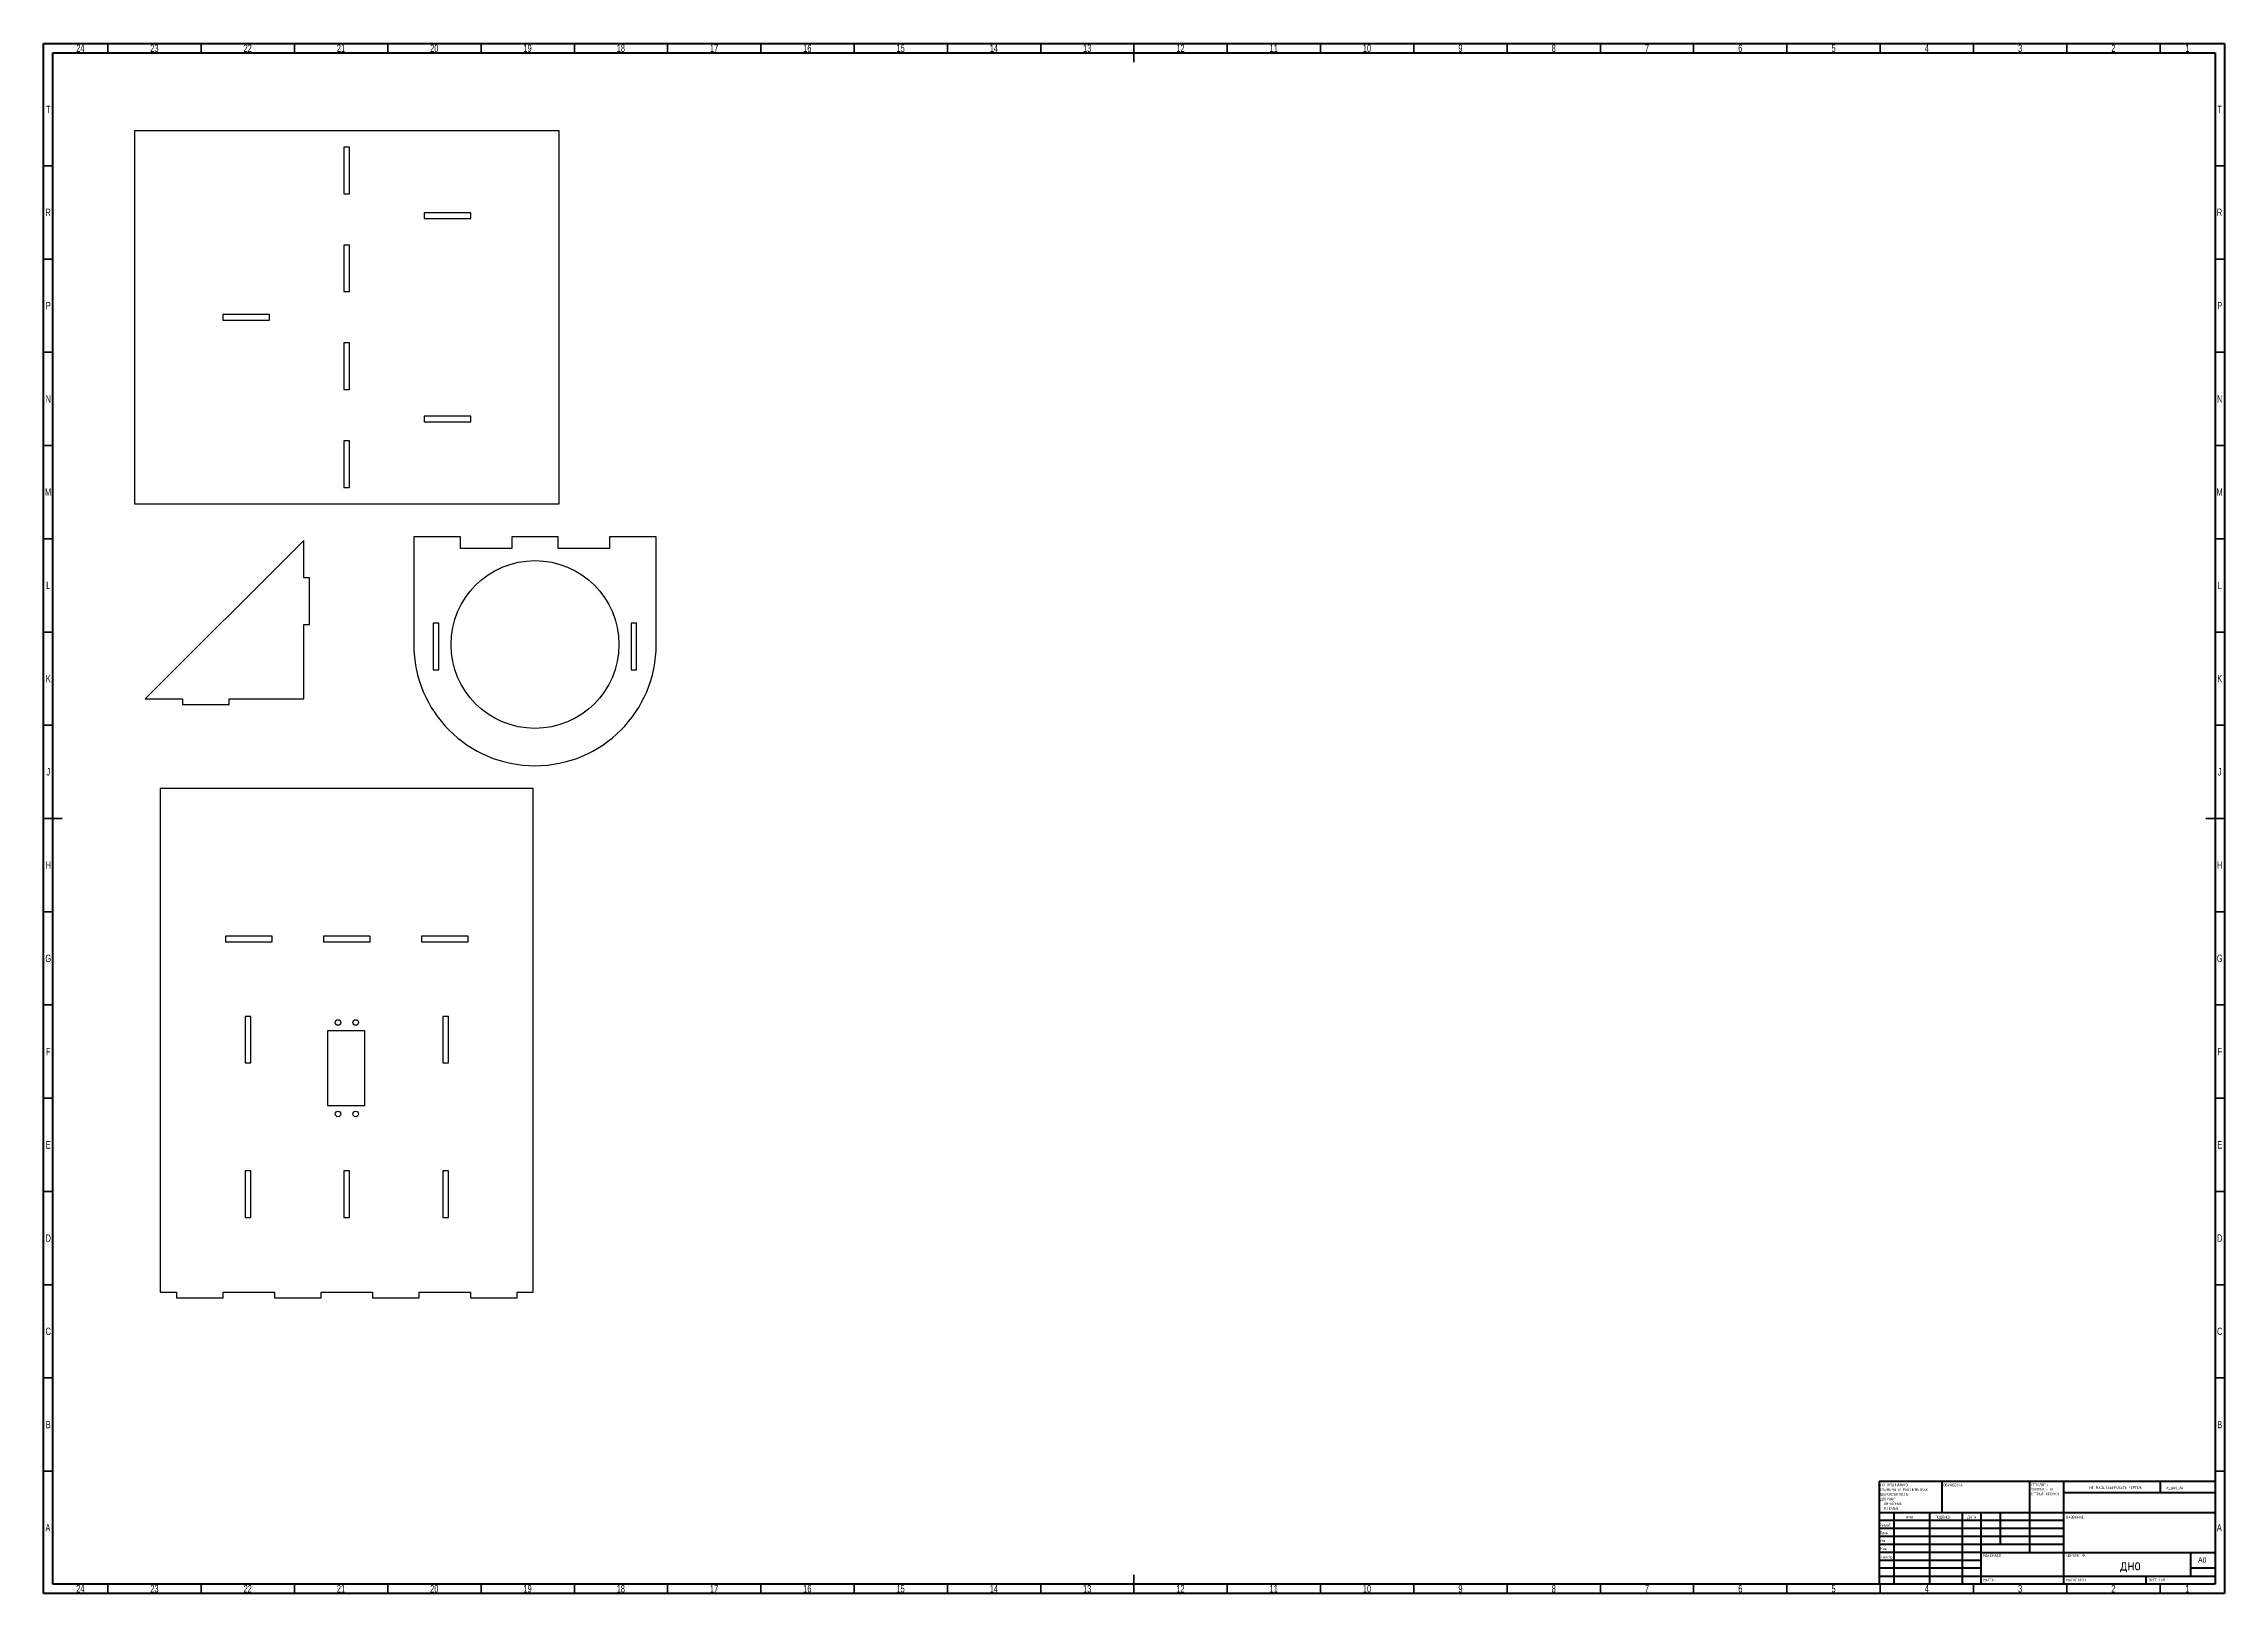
# Model space of a CAD drawing. Header units: millimetres. Extents: x 15 to 1184, y 5 to 836.
import ezdxf

# ---------------------------------------------------------------- set-up
doc = ezdxf.new("R2010")
doc.units = ezdxf.units.MM
doc.styles.add('SLDTEXTSTYLE0', font='TXT', dxfattribs={"width": 0.75})
doc.styles.add('SLDTEXTSTYLE1', font='TXT', dxfattribs={"width": 0.75, "bigfont": 'bigfont'})
doc.styles.add('SLDTEXTSTYLE2', font='TXT', dxfattribs={"width": 0.681818, "bigfont": 'bigfont'})

msp = doc.modelspace()

# ---------------------------------------------------------------- linework, layer by layer
at = {"color": 7, "linetype": 'Continuous', "lineweight": 70}
for p, q in [((15, 5), (15, 836)), ((15, 836), (1184, 836)), ((20, 10), (20, 831)), ((20, 831), (1179, 831)), ((1179, 831), (1179, 10)), ((1184, 836), (1184, 5)), ((1184, 5), (15, 5)), ((1179, 10), (20, 10))]:
    msp.add_line(p, q, dxfattribs=at)
at = {"color": 7, "linetype": 'Continuous', "lineweight": 35}
for p, q in [((49.5, 831), (49.5, 836)), ((99.5, 831), (99.5, 836)), ((149.5, 831), (149.5, 836)), ((199.5, 831), (199.5, 836)), ((249.5, 831), (249.5, 836)), ((299.5, 831), (299.5, 836)), ((349.5, 831), (349.5, 836)), ((399.5, 831), (399.5, 836)), ((449.5, 831), (449.5, 836)), ((499.5, 831), (499.5, 836)), ((549.5, 831), (549.5, 836)), ((599.5, 836), (599.5, 826)), ((599.5, 831), (599.5, 836)), ((649.5, 831), (649.5, 836)), ((699.5, 831), (699.5, 836)), ((749.5, 831), (749.5, 836)), ((799.5, 831), (799.5, 836)), ((849.5, 831), (849.5, 836)), ((899.5, 831), (899.5, 836)), ((949.5, 831), (949.5, 836)), ((999.5, 831), (999.5, 836)), ((1049.5, 831), (1049.5, 836)), ((1099.5, 831), (1099.5, 836)), ((1149.5, 831), (1149.5, 836)), ((20, 770.5), (15, 770.5)), ((1179, 770.5), (1184, 770.5)), ((20, 720.5), (15, 720.5)), ((1179, 720.5), (1184, 720.5)), ((20, 670.5), (15, 670.5)), ((1179, 670.5), (1184, 670.5)), ((20, 620.5), (15, 620.5)), ((1179, 620.5), (1184, 620.5)), ((20, 570.5), (15, 570.5)), ((1179, 570.5), (1184, 570.5)), ((20, 520.5), (15, 520.5)), ((1179, 520.5), (1184, 520.5)), ((20, 470.5), (15, 470.5)), ((1179, 470.5), (1184, 470.5)), ((15, 420.5), (25, 420.5)), ((20, 420.5), (15, 420.5)), ((1184, 420.5), (1174, 420.5)), ((1179, 420.5), (1184, 420.5)), ((20, 370.5), (15, 370.5)), ((1179, 370.5), (1184, 370.5)), ((20, 320.5), (15, 320.5)), ((1179, 320.5), (1184, 320.5)), ((20, 270.5), (15, 270.5)), ((1179, 270.5), (1184, 270.5)), ((20, 220.5), (15, 220.5)), ((1179, 220.5), (1184, 220.5)), ((20, 170.5), (15, 170.5)), ((1179, 170.5), (1184, 170.5)), ((20, 120.5), (15, 120.5)), ((1179, 120.5), (1184, 120.5)), ((20, 70.5), (15, 70.5)), ((1179, 70.5), (1184, 70.5)), ((599.5, 5), (599.5, 15)), ((49.5, 10), (49.5, 5)), ((99.5, 10), (99.5, 5)), ((149.5, 10), (149.5, 5)), ((199.5, 10), (199.5, 5)), ((249.5, 10), (249.5, 5)), ((299.5, 10), (299.5, 5)), ((349.5, 10), (349.5, 5)), ((399.5, 10), (399.5, 5)), ((449.5, 10), (449.5, 5)), ((499.5, 10), (499.5, 5)), ((549.5, 10), (549.5, 5)), ((599.5, 10), (599.5, 5)), ((649.5, 10), (649.5, 5)), ((699.5, 10), (699.5, 5)), ((749.5, 10), (749.5, 5)), ((799.5, 10), (799.5, 5)), ((849.5, 10), (849.5, 5)), ((899.5, 10), (899.5, 5)), ((949.5, 10), (949.5, 5)), ((999.5, 10), (999.5, 5)), ((1049.5, 10), (1049.5, 5)), ((1099.5, 10), (1099.5, 5)), ((1149.5, 10), (1149.5, 5))]:
    msp.add_line(p, q, dxfattribs=at)
at = {"color": 7, "linetype": 'Continuous', "lineweight": 25}
for p, q in [((63.7, 789.2), (63.7, 589.2)), ((291.4, 789.2), (63.7, 789.2)), ((291.4, 589.2), (291.4, 789.2)), ((179, 780.5), (176, 780.5)), ((176, 780.5), (176, 755.5)), ((179, 755.5), (179, 780.5)), ((176, 755.5), (179, 755.5)), ((244, 745.2), (219, 745.2)), ((219, 745.2), (219, 742.2)), ((219, 742.2), (244, 742.2)), ((244, 742.2), (244, 745.2)), ((179, 728), (176, 728)), ((176, 728), (176, 703)), ((179, 703), (179, 728)), ((176, 703), (179, 703)), ((136, 690.7), (111, 690.7)), ((111, 690.7), (111, 687.7)), ((136, 687.7), (136, 690.7)), ((111, 687.7), (136, 687.7)), ((179, 675.5), (176, 675.5)), ((176, 675.5), (176, 650.5)), ((179, 650.5), (179, 675.5)), ((176, 650.5), (179, 650.5)), ((244, 636.2), (219, 636.2)), ((219, 636.2), (219, 633.2)), ((219, 633.2), (244, 633.2)), ((244, 633.2), (244, 636.2)), ((179, 623), (176, 623)), ((176, 623), (176, 598)), ((179, 598), (179, 623)), ((176, 598), (179, 598)), ((63.7, 589.2), (291.4, 589.2)), ((154.5, 569.6), (69.5, 484.6)), ((154.5, 549.6), (154.5, 569.6)), ((213.4, 571.5), (213.4, 513.8)), ((238.4, 571.5), (213.4, 571.5)), ((238.4, 565.3), (238.4, 571.5)), ((265.9, 565.3), (238.4, 565.3)), ((265.9, 571.5), (265.9, 565.3)), ((290.9, 571.5), (265.9, 571.5)), ((290.9, 565.3), (290.9, 571.5)), ((318.4, 565.3), (290.9, 565.3)), ((318.4, 571.5), (318.4, 565.3)), ((343.4, 571.5), (318.4, 571.5)), ((343.4, 513.8), (343.4, 571.5)), ((157.5, 549.6), (154.5, 549.6)), ((157.5, 524.6), (157.5, 549.6)), ((154.5, 524.6), (157.5, 524.6)), ((154.5, 484.6), (154.5, 524.6)), ((223.9, 525.3), (223.9, 500.3)), ((226.9, 525.3), (223.9, 525.3)), ((226.9, 500.3), (226.9, 525.3)), ((329.9, 525.3), (329.9, 500.3)), ((332.9, 525.3), (329.9, 525.3)), ((332.9, 500.3), (332.9, 525.3)), ((223.9, 500.3), (226.9, 500.3)), ((329.9, 500.3), (332.9, 500.3)), ((69.5, 484.6), (89.5, 484.6)), ((89.5, 484.6), (89.5, 481.6)), ((89.5, 481.6), (114.5, 481.6)), ((114.5, 484.6), (154.5, 484.6)), ((114.5, 481.6), (114.5, 484.6)), ((77.5, 436.6), (77.5, 166.6)), ((277.5, 436.6), (77.5, 436.6)), ((277.5, 166.6), (277.5, 436.6)), ((137.5, 357.4), (112.5, 357.4)), ((112.5, 357.4), (112.5, 354.4)), ((112.5, 354.4), (137.5, 354.4)), ((137.5, 354.4), (137.5, 357.4)), ((190, 357.4), (165, 357.4)), ((165, 357.4), (165, 354.4)), ((165, 354.4), (190, 354.4)), ((190, 354.4), (190, 357.4)), ((242.5, 357.4), (217.5, 357.4)), ((217.5, 357.4), (217.5, 354.4)), ((217.5, 354.4), (242.5, 354.4)), ((242.5, 354.4), (242.5, 357.4)), ((126, 314.4), (123, 314.4)), ((123, 314.4), (123, 289.4)), ((126, 289.4), (126, 314.4)), ((187.2, 306.6), (167.2, 306.6)), ((167.2, 306.6), (167.2, 266.6)), ((187.2, 266.6), (187.2, 306.6)), ((232, 314.4), (229, 314.4)), ((229, 314.4), (229, 289.4)), ((232, 289.4), (232, 314.4)), ((123, 289.4), (126, 289.4)), ((229, 289.4), (232, 289.4)), ((167.2, 266.6), (187.2, 266.6)), ((126, 231.6), (123, 231.6)), ((123, 231.6), (123, 206.6)), ((126, 206.6), (126, 231.6)), ((178.9, 231.6), (175.9, 231.6)), ((175.9, 231.6), (175.9, 206.6)), ((178.9, 206.6), (178.9, 231.6)), ((232, 231.6), (229, 231.6)), ((229, 231.6), (229, 206.6)), ((232, 206.6), (232, 231.6)), ((123, 206.6), (126, 206.6)), ((175.9, 206.6), (178.9, 206.6)), ((229, 206.6), (232, 206.6)), ((77.5, 166.6), (86.3, 166.6)), ((86.3, 166.6), (86.3, 163.4)), ((111.3, 166.6), (138.8, 166.6)), ((111.3, 163.4), (111.3, 166.6)), ((138.8, 166.6), (138.8, 163.4)), ((163.8, 166.6), (191.3, 166.6)), ((163.8, 163.4), (163.8, 166.6)), ((191.3, 166.6), (191.3, 163.4)), ((216.3, 166.6), (243.8, 166.6)), ((216.3, 163.4), (216.3, 166.6)), ((243.8, 166.6), (243.8, 163.4)), ((268.8, 166.6), (277.5, 166.6)), ((268.8, 163.4), (268.8, 166.6)), ((86.3, 163.4), (111.3, 163.4)), ((138.8, 163.4), (163.8, 163.4)), ((191.3, 163.4), (216.3, 163.4)), ((243.8, 163.4), (268.8, 163.4))]:
    msp.add_line(p, q, dxfattribs=at)
at = {"color": 7, "linetype": 'Continuous', "lineweight": 50}
for p, q in [((999, 65.2), (1179, 65.2)), ((999, 65.2), (999, 10)), ((1032.8, 48.2), (1032.8, 65.2)), ((1079.6, 65.2), (1079.6, 27)), ((1097.8, 65.2), (1097.8, 10)), ((1179, 58.9), (1097.8, 58.9)), ((1149.8, 58.9), (1149.8, 65.2)), ((1179, 48.2), (999, 48.2)), ((1006.8, 48.2), (1006.8, 10)), ((1026, 48.2), (1026, 10)), ((1043.4, 48.2), (1043.4, 10)), ((1053.6, 10), (1053.6, 48.2)), ((1064, 31.2), (1064, 48.2)), ((1097.8, 44), (999, 44)), ((1097.8, 39.8), (999, 39.8)), ((1097.8, 35.5), (999, 35.5)), ((1097.8, 31.2), (999, 31.2)), ((1053.6, 27), (999, 27)), ((1053.6, 27), (1179, 27)), ((1166, 14.2), (1166, 27)), ((1053.6, 22.7), (999, 22.7)), ((1053.6, 18.5), (999, 18.5)), ((999, 14.2), (1179, 14.2)), ((1142, 10), (1142, 14.2)), ((1179, 18.5), (1166, 18.5))]:
    msp.add_line(p, q, dxfattribs=at)
at = {"color": 7, "linetype": 'Continuous', "lineweight": 25}
for centre, radius in [((278.4, 513.8), 45), ((172.8, 311.1), 1.5), ((182.3, 311.1), 1.5), ((172.8, 262.1), 1.5), ((182.3, 262.1), 1.5)]:
    msp.add_circle(centre, radius, dxfattribs=at)
msp.add_arc((278.4, 513.8), 65, 180, 0, dxfattribs=at)

# ---------------------------------------------------------------- texts
at = {"color": 7, "linetype": 'Continuous', "lineweight": 0}
for s, insert, char_height, attachment_point, style in [('24', (34.7, 835.5), 3.97, 2, 'SLDTEXTSTYLE0'), ('23', (74.4, 835.5), 3.97, 2, 'SLDTEXTSTYLE0'), ('22', (124.4, 835.5), 3.97, 2, 'SLDTEXTSTYLE0'), ('21', (174.4, 835.5), 3.97, 2, 'SLDTEXTSTYLE0'), ('20', (224.4, 835.5), 3.97, 2, 'SLDTEXTSTYLE0'), ('19', (274.4, 835.5), 3.97, 2, 'SLDTEXTSTYLE0'), ('18', (324.4, 835.5), 3.97, 2, 'SLDTEXTSTYLE0'), ('17', (374.4, 835.5), 3.97, 2, 'SLDTEXTSTYLE0'), ('16', (424.4, 835.5), 3.97, 2, 'SLDTEXTSTYLE0'), ('15', (474.4, 835.5), 3.97, 2, 'SLDTEXTSTYLE0'), ('14', (524.4, 835.5), 3.97, 2, 'SLDTEXTSTYLE0'), ('13', (574.4, 835.5), 3.97, 2, 'SLDTEXTSTYLE0'), ('12', (624.4, 835.5), 3.97, 2, 'SLDTEXTSTYLE0'), ('11', (674.4, 835.5), 3.97, 2, 'SLDTEXTSTYLE0'), ('10', (724.4, 835.5), 3.97, 2, 'SLDTEXTSTYLE0'), ('9', (774.5, 835.5), 3.97, 2, 'SLDTEXTSTYLE0'), ('8', (824.5, 835.5), 3.97, 2, 'SLDTEXTSTYLE0'), ('7', (874.5, 835.5), 3.97, 2, 'SLDTEXTSTYLE0'), ('6', (924.5, 835.5), 3.97, 2, 'SLDTEXTSTYLE0'), ('5', (974.5, 835.5), 3.97, 2, 'SLDTEXTSTYLE0'), ('4', (1024.5, 835.5), 3.97, 2, 'SLDTEXTSTYLE0'), ('3', (1074.5, 835.5), 3.97, 2, 'SLDTEXTSTYLE0'), ('2', (1124.5, 835.5), 3.97, 2, 'SLDTEXTSTYLE0'), ('1', (1164.2, 835.5), 3.97, 2, 'SLDTEXTSTYLE0'), ('T', (17.5, 802.7), 3.97, 2, 'SLDTEXTSTYLE0'), ('T', (1181.5, 802.7), 3.97, 2, 'SLDTEXTSTYLE0'), ('R', (17.4, 747.5), 3.97, 2, 'SLDTEXTSTYLE0'), ('R', (1181.4, 747.5), 3.97, 2, 'SLDTEXTSTYLE0'), ('P', (17.5, 697.5), 3.97, 2, 'SLDTEXTSTYLE0'), ('P', (1181.5, 697.5), 3.97, 2, 'SLDTEXTSTYLE0'), ('N', (17.5, 647.5), 3.97, 2, 'SLDTEXTSTYLE0'), ('N', (1181.5, 647.5), 3.97, 2, 'SLDTEXTSTYLE0'), ('M', (17.4, 597.5), 3.97, 2, 'SLDTEXTSTYLE0'), ('M', (1181.4, 597.5), 3.97, 2, 'SLDTEXTSTYLE0'), ('L', (17.5, 547.5), 3.97, 2, 'SLDTEXTSTYLE0'), ('L', (1181.5, 547.5), 3.97, 2, 'SLDTEXTSTYLE0'), ('K', (17.5, 497.5), 3.97, 2, 'SLDTEXTSTYLE0'), ('K', (1181.5, 497.5), 3.97, 2, 'SLDTEXTSTYLE0'), ('J', (17.5, 447.5), 3.97, 2, 'SLDTEXTSTYLE0'), ('J', (1181.5, 447.5), 3.97, 2, 'SLDTEXTSTYLE0'), ('H', (17.5, 397.5), 3.97, 2, 'SLDTEXTSTYLE0'), ('H', (1181.5, 397.5), 3.97, 2, 'SLDTEXTSTYLE0'), ('G', (17.5, 347.5), 3.97, 2, 'SLDTEXTSTYLE0'), ('G', (1181.5, 347.5), 3.97, 2, 'SLDTEXTSTYLE0'), ('F', (17.5, 297.5), 3.97, 2, 'SLDTEXTSTYLE0'), ('F', (1181.5, 297.5), 3.97, 2, 'SLDTEXTSTYLE0'), ('E', (17.5, 247.5), 3.97, 2, 'SLDTEXTSTYLE0'), ('E', (1181.5, 247.5), 3.97, 2, 'SLDTEXTSTYLE0'), ('D', (17.5, 197.5), 3.97, 2, 'SLDTEXTSTYLE0'), ('D', (1181.5, 197.5), 3.97, 2, 'SLDTEXTSTYLE0'), ('C', (17.5, 147.5), 3.97, 2, 'SLDTEXTSTYLE0'), ('C', (1181.5, 147.5), 3.97, 2, 'SLDTEXTSTYLE0'), ('B', (17.5, 97.5), 3.97, 2, 'SLDTEXTSTYLE0'), ('B', (1181.5, 97.5), 3.97, 2, 'SLDTEXTSTYLE0'), ('ПО УМОЛЧАНИЮ:', (999.6, 63.9), 1.5, 1, 'SLDTEXTSTYLE1'), ('РАЗМЕРЫ В МИЛЛИМЕТРАХ', (999.6, 61.4), 1.5, 1, 'SLDTEXTSTYLE1'), ('ШЕРОХОВАТОСТЬ:', (999.6, 58.9), 1.5, 1, 'SLDTEXTSTYLE1'), ('ОБРАБОТКА:', (1033.4, 63.9), 1.5, 1, 'SLDTEXTSTYLE1'), ('СГЛАДИТЬ', (1080.3, 64), 1.5, 1, 'SLDTEXTSTYLE1'), ('ЗАУСЕНЦЫ И', (1080.3, 61.5), 1.5, 1, 'SLDTEXTSTYLE1'), ('ОСТРЫЕ КРОМКИ', (1080.3, 59), 1.5, 1, 'SLDTEXTSTYLE1'), ('НЕ МАСШТАБИРОВАТЬ ЧЕРТЕЖ', (1111.6, 62.5), 1.5, 1, 'SLDTEXTSTYLE1'), ('РЕДАКЦИЯ', (1152.3, 62.3), 1.5, 1, 'SLDTEXTSTYLE1'), ('ДОПУСКИ:', (999.6, 56.4), 1.5, 1, 'SLDTEXTSTYLE1'), ('ЛИНЕЙНЫЕ:', (1001.3, 53.9), 1.5, 1, 'SLDTEXTSTYLE1'), ('УГЛОВЫЕ:', (1001.3, 51.4), 1.5, 1, 'SLDTEXTSTYLE1'), ('A', (17.3, 42.2), 3.97, 2, 'SLDTEXTSTYLE0'), ('Разраб.', (999.2, 42.4), 1.5, 1, 'SLDTEXTSTYLE1'), ('Пров.', (999.4, 38.2), 1.5, 1, 'SLDTEXTSTYLE1'), ('ИМЯ', (1013.3, 46.5), 1.5, 1, 'SLDTEXTSTYLE1'), ('ПОДПИСЬ', (1029, 46.6), 1.5, 1, 'SLDTEXTSTYLE1'), ('ДАТА', (1046.2, 46.6), 1.5, 1, 'SLDTEXTSTYLE1'), ('НАЗВАНИЕ:', (1099.1, 46.6), 1.5, 1, 'SLDTEXTSTYLE1'), ('A', (1181.3, 42.2), 3.97, 2, 'SLDTEXTSTYLE0'), ('Утв.', (999.4, 34.1), 1.5, 1, 'SLDTEXTSTYLE1'), ('Маш.', (999.5, 29.7), 1.5, 1, 'SLDTEXTSTYLE1'), ('Т.контр', (999.7, 25.3), 1.5, 1, 'SLDTEXTSTYLE1'), ('МАТЕРИАЛ:', (1054.6, 26), 1.5, 1, 'SLDTEXTSTYLE1'), ('ЧЕРТЕЖ №:', (1099.4, 26), 1.5, 1, 'SLDTEXTSTYLE1'), ('A0', (1169.9, 24.4), 2.91, 1, 'SLDTEXTSTYLE0'), ('МАССА:', (1054.6, 12.9), 1.5, 1, 'SLDTEXTSTYLE1'), ('МАСШТАБ:1:1', (1099.1, 12.9), 1.5, 1, 'SLDTEXTSTYLE1'), ('дно', (1133.6, 23.6), 6.35, 2, 'SLDTEXTSTYLE1'), ('ЛИСТ 1 ИЗ 1', (1143.5, 12.9), 1.5, 1, 'SLDTEXTSTYLE2'), ('24', (34.7, 9.5), 3.97, 2, 'SLDTEXTSTYLE0'), ('23', (74.4, 9.5), 3.97, 2, 'SLDTEXTSTYLE0'), ('22', (124.4, 9.5), 3.97, 2, 'SLDTEXTSTYLE0'), ('21', (174.4, 9.5), 3.97, 2, 'SLDTEXTSTYLE0'), ('20', (224.4, 9.5), 3.97, 2, 'SLDTEXTSTYLE0'), ('19', (274.4, 9.5), 3.97, 2, 'SLDTEXTSTYLE0'), ('18', (324.4, 9.5), 3.97, 2, 'SLDTEXTSTYLE0'), ('17', (374.4, 9.5), 3.97, 2, 'SLDTEXTSTYLE0'), ('16', (424.4, 9.5), 3.97, 2, 'SLDTEXTSTYLE0'), ('15', (474.4, 9.5), 3.97, 2, 'SLDTEXTSTYLE0'), ('14', (524.4, 9.5), 3.97, 2, 'SLDTEXTSTYLE0'), ('13', (574.4, 9.5), 3.97, 2, 'SLDTEXTSTYLE0'), ('12', (624.4, 9.5), 3.97, 2, 'SLDTEXTSTYLE0'), ('11', (674.4, 9.5), 3.97, 2, 'SLDTEXTSTYLE0'), ('10', (724.4, 9.5), 3.97, 2, 'SLDTEXTSTYLE0'), ('9', (774.5, 9.5), 3.97, 2, 'SLDTEXTSTYLE0'), ('8', (824.5, 9.5), 3.97, 2, 'SLDTEXTSTYLE0'), ('7', (874.5, 9.5), 3.97, 2, 'SLDTEXTSTYLE0'), ('6', (924.5, 9.5), 3.97, 2, 'SLDTEXTSTYLE0'), ('5', (974.5, 9.5), 3.97, 2, 'SLDTEXTSTYLE0'), ('4', (1024.5, 9.5), 3.97, 2, 'SLDTEXTSTYLE0'), ('3', (1074.5, 9.5), 3.97, 2, 'SLDTEXTSTYLE0'), ('2', (1124.5, 9.5), 3.97, 2, 'SLDTEXTSTYLE0'), ('1', (1164.2, 9.5), 3.97, 2, 'SLDTEXTSTYLE0')]:
    msp.add_mtext(s, dxfattribs=dict(at, insert=insert, char_height=char_height, attachment_point=attachment_point, style=style))

doc.saveas('drawing.dxf')
